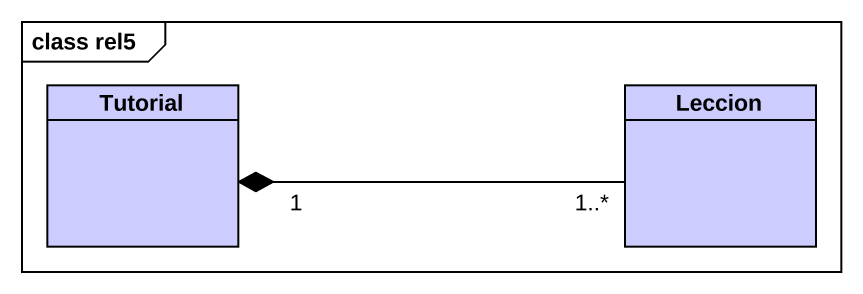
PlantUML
@startuml
mainframe class rel5
hide circle
hide empty members
class Tutorial #CCCCFF
class Leccion #CCCCFF
Tutorial "1" *-right- "1..*" Leccion
@enduml
